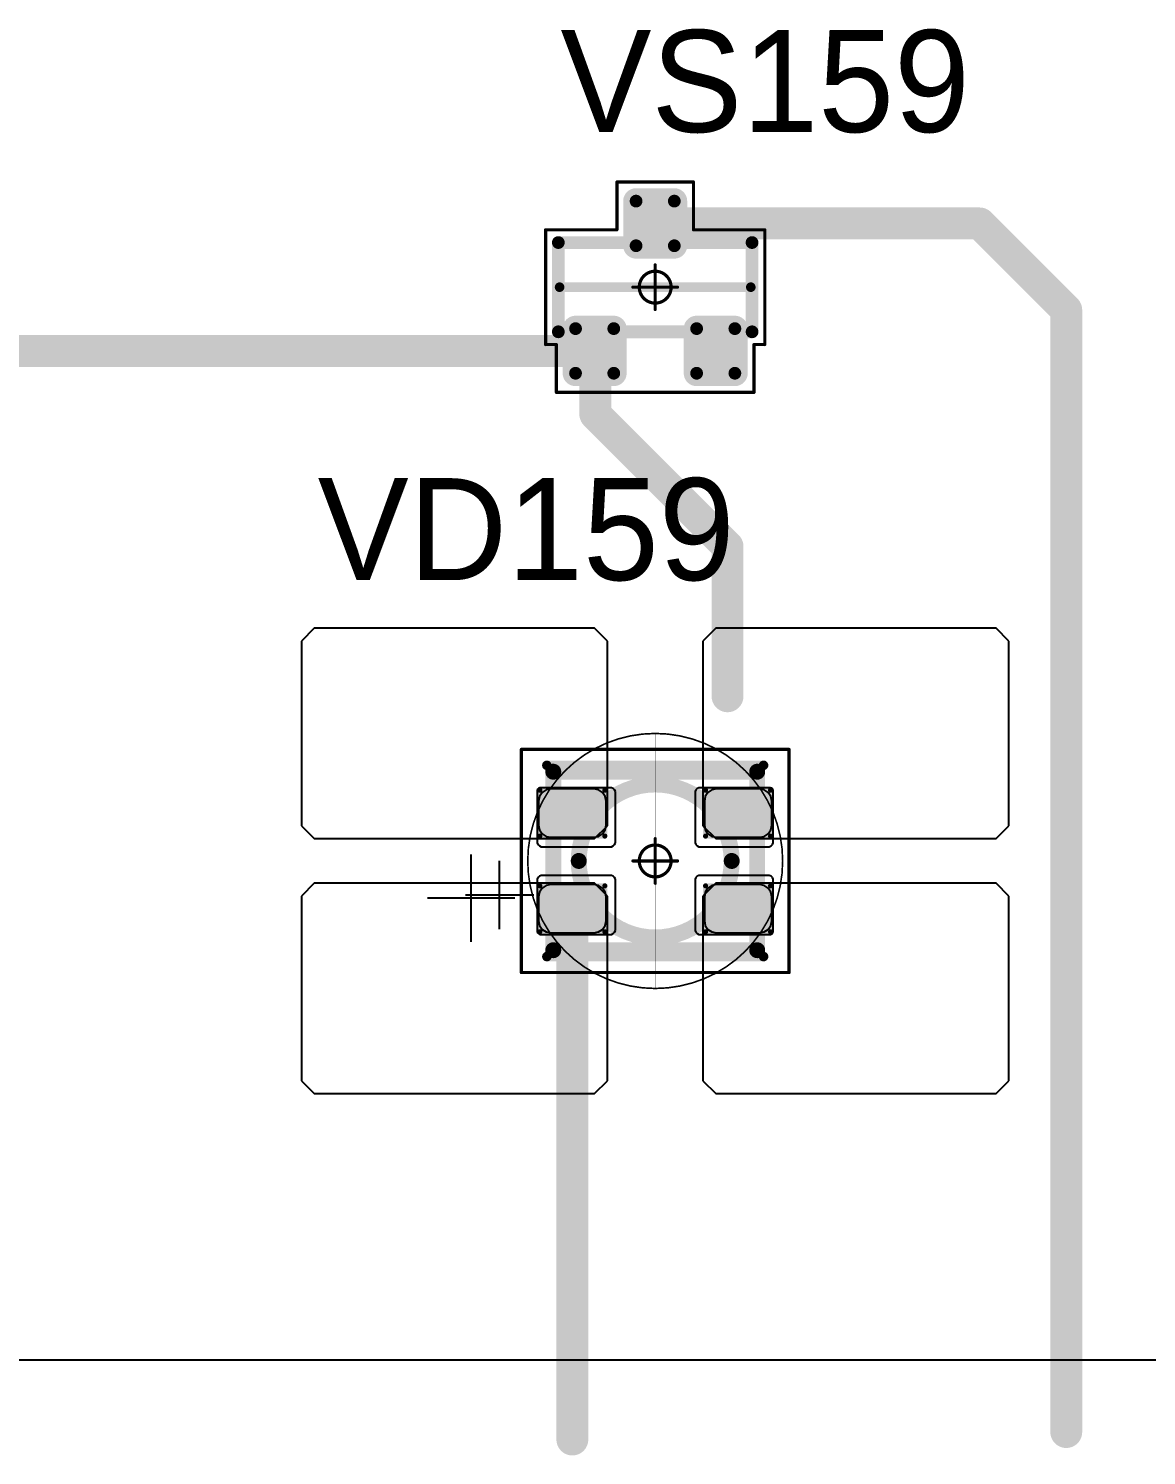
# Model space of a CAD drawing. Header units: millimetres. Extents: x 0 to 400, y 0 to 514.
# Drawn here: x 250.17 to 267.71, y 23.18 to 45.56 of the extents above; entities that cross this region are included whole.
import ezdxf

# ---------------------------------------------------------------- set-up
doc = ezdxf.new("R2010")
doc.units = ezdxf.units.MM
for name, color, linetype in [('Mechanical13', 56, 'Continuous'), ('Mechanical15', 56, 'Continuous'), ('Mechanical2', 216, 'Continuous'), ('TopLayer', 1, 'Continuous'), ('TopOverlay', 2, 'Continuous'), ('TopPaste', 8, 'Continuous'), ('TopSolder', 216, 'Continuous')]:
    doc.layers.add(name, color=color, linetype=linetype)

# ---------------------------------------------------------------- blocks, each defined once
blk = doc.blocks.new('SOT23_23')
at = {"layer": 'Mechanical13', "const_width": 0.2}
for points in [[(0.7, 1.52), (-0.7, 1.52)], [(-0.7, 1.52), (-0.7, -1.52)], [(0.7, 1.52), (0.7, -1.52)], [(-0.7, -1.52), (0.7, -1.52)]]:
    blk.add_lwpolyline(points, dxfattribs=at)
at = {"layer": 'Mechanical13', "const_width": 0.1}
for points in [[(-0.75, 1.52, 1), (-0.65, 1.52, 1)], [(-0.75, 1.52, 1), (-0.65, 1.52, 1)], [(0.65, 1.52, 1), (0.75, 1.52, 1)], [(0.65, 1.52, 1), (0.75, 1.52, 1)], [(-0.75, -1.52, 1), (-0.65, -1.52, 1)], [(-0.75, -1.52, 1), (-0.65, -1.52, 1)], [(0.65, -1.52, 1), (0.75, -1.52, 1)], [(0.65, -1.52, 1), (0.75, -1.52, 1)]]:
    blk.add_lwpolyline(points, format="xyb", close=True, dxfattribs=at)
at = {"layer": 'Mechanical15', "const_width": 0.05}
for points in [[(-1.65, 1.55), (-1.65, -1.55)], [(-1.65, 1.55), (-0.9, 1.55)], [(-0.9, 1.72), (-0.9, 1.55)], [(-0.9, 1.72), (0.9, 1.72)], [(0.9, 1.72), (0.9, 0.6)], [(0.9, 0.6), (1.65, 0.6)], [(1.65, 0.6), (1.65, -0.6)], [(0, 0.35), (0, -0.35)], [(-0.35, 0), (0.35, 0)], [(0.9, -0.6), (1.65, -0.6)], [(0.9, -0.6), (0.9, -1.72)], [(-1.65, -1.55), (-0.9, -1.55)], [(-0.9, -1.55), (-0.9, -1.72)], [(0.9, -1.72), (-0.9, -1.72)]]:
    blk.add_lwpolyline(points, dxfattribs=at)
at = {"layer": 'Mechanical15'}
for points, const_width in [([(-1.663, 1.55, 1), (-1.638, 1.55, 1)], 0.025), ([(-1.663, 1.55, 1), (-1.638, 1.55, 1)], 0.025), ([(-0.913, 1.72, 1), (-0.888, 1.72, 1)], 0.025), ([(-0.913, 1.72, 1), (-0.888, 1.72, 1)], 0.025), ([(-0.913, 1.55, 1), (-0.888, 1.55, 1)], 0.025), ([(-0.913, 1.55, 1), (-0.888, 1.55, 1)], 0.025), ([(0.888, 1.72, 1), (0.913, 1.72, 1)], 0.025), ([(0.888, 1.72, 1), (0.913, 1.72, 1)], 0.025), ([(0.888, 0.6, 1), (0.913, 0.6, 1)], 0.025), ([(0.888, 0.6, 1), (0.913, 0.6, 1)], 0.025), ([(1.637, 0.6, 1), (1.662, 0.6, 1)], 0.025), ([(1.637, 0.6, 1), (1.662, 0.6, 1)], 0.025), ([(0.25, 0, 1), (-0.25, 0, 1)], 0.05), ([(-0.013, 0.35, 1), (0.012, 0.35, 1)], 0.025), ([(-0.363, 0, 1), (-0.338, 0, 1)], 0.025), ([(-0.262, 0, 1), (-0.238, 0, 1)], 0.025), ([(0.238, 0, 1), (0.262, 0, 1)], 0.025), ([(0.337, 0, 1), (0.362, 0, 1)], 0.025), ([(-0.013, -0.35, 1), (0.012, -0.35, 1)], 0.025), ([(0.888, -0.6, 1), (0.913, -0.6, 1)], 0.025), ([(0.888, -0.6, 1), (0.913, -0.6, 1)], 0.025), ([(1.637, -0.6, 1), (1.662, -0.6, 1)], 0.025), ([(1.637, -0.6, 1), (1.662, -0.6, 1)], 0.025), ([(-1.663, -1.55, 1), (-1.638, -1.55, 1)], 0.025), ([(-1.663, -1.55, 1), (-1.638, -1.55, 1)], 0.025), ([(-0.913, -1.55, 1), (-0.888, -1.55, 1)], 0.025), ([(-0.913, -1.55, 1), (-0.888, -1.55, 1)], 0.025), ([(-0.913, -1.72, 1), (-0.888, -1.72, 1)], 0.025), ([(-0.913, -1.72, 1), (-0.888, -1.72, 1)], 0.025), ([(0.888, -1.72, 1), (0.913, -1.72, 1)], 0.025), ([(0.888, -1.72, 1), (0.913, -1.72, 1)], 0.025)]:
    blk.add_lwpolyline(points, format="xyb", close=True, dxfattribs=dict(at, const_width=const_width))
at = {"layer": 'TopLayer', "const_width": 0.1}
for points in [[(-1.4, 1.25, 1), (-1.3, 1.25, 1)], [(-0.7, 1.25, 1), (-0.6, 1.25, 1)], [(-1.4, 0.65, 1), (-1.3, 0.65, 1)], [(-0.7, 0.65, 1), (-0.6, 0.65, 1)], [(0.6, 0.3, 1), (0.7, 0.3, 1)], [(1.3, 0.3, 1), (1.4, 0.3, 1)], [(0.6, -0.3, 1), (0.7, -0.3, 1)], [(1.3, -0.3, 1), (1.4, -0.3, 1)], [(-1.4, -0.65, 1), (-1.3, -0.65, 1)], [(-0.7, -0.65, 1), (-0.6, -0.65, 1)], [(-1.4, -1.25, 1), (-1.3, -1.25, 1)], [(-0.7, -1.25, 1), (-0.6, -1.25, 1)]]:
    blk.add_lwpolyline(points, format="xyb", close=True, dxfattribs=at)
at = {"layer": 'TopLayer'}
for points in [[(-1.35, 1.35), (-1.35, 0.55), (-0.65, 1.35), (-0.65, 0.55)], [(-1.45, 1.25), (-1.45, 0.65), (-0.55, 1.25), (-0.55, 0.65)], [(0.55, 0.3), (0.55, -0.3), (1.45, 0.3), (1.45, -0.3)], [(0.65, 0.4), (0.65, -0.4), (1.35, 0.4), (1.35, -0.4)], [(-1.45, -0.65), (-1.45, -1.25), (-0.55, -0.65), (-0.55, -1.25)], [(-1.35, -0.55), (-1.35, -1.35), (-0.65, -0.55), (-0.65, -1.35)]]:
    blk.add_solid(points, dxfattribs=at)
at = {"layer": 'TopOverlay', "const_width": 0.15}
blk.add_lwpolyline([(0, 1.5), (0, -1.5)], dxfattribs=at)
at = {"layer": 'TopOverlay', "const_width": 0.075}
for points in [[(-0.038, 1.5, 1), (0.038, 1.5, 1)], [(-0.038, -1.5, 1), (0.038, -1.5, 1)]]:
    blk.add_lwpolyline(points, format="xyb", close=True, dxfattribs=at)
at = {"layer": 'TopPaste', "const_width": 0.075}
for points in [[(-1.387, 1.25, 1), (-1.313, 1.25, 1)], [(-0.687, 1.25, 1), (-0.613, 1.25, 1)], [(-1.387, 0.65, 1), (-1.313, 0.65, 1)], [(-0.687, 0.65, 1), (-0.613, 0.65, 1)], [(0.613, 0.3, 1), (0.687, 0.3, 1)], [(1.313, 0.3, 1), (1.387, 0.3, 1)], [(0.613, -0.3, 1), (0.687, -0.3, 1)], [(1.313, -0.3, 1), (1.387, -0.3, 1)], [(-1.387, -0.65, 1), (-1.313, -0.65, 1)], [(-0.687, -0.65, 1), (-0.613, -0.65, 1)], [(-1.387, -1.25, 1), (-1.313, -1.25, 1)], [(-0.687, -1.25, 1), (-0.613, -1.25, 1)]]:
    blk.add_lwpolyline(points, format="xyb", close=True, dxfattribs=at)
at = {"layer": 'TopPaste'}
for points in [[(-1.425, 1.25), (-1.425, 0.65), (-0.575, 1.25), (-0.575, 0.65)], [(-1.35, 1.325), (-1.35, 0.575), (-0.65, 1.325), (-0.65, 0.575)], [(0.575, 0.3), (0.575, -0.3), (1.425, 0.3), (1.425, -0.3)], [(0.65, 0.375), (0.65, -0.375), (1.35, 0.375), (1.35, -0.375)], [(-1.425, -0.65), (-1.425, -1.25), (-0.575, -0.65), (-0.575, -1.25)], [(-1.35, -0.575), (-1.35, -1.325), (-0.65, -0.575), (-0.65, -1.325)]]:
    blk.add_solid(points, dxfattribs=at)
at = {"layer": 'TopSolder', "const_width": 0.202}
for points in [[(-1.451, 1.25, 1), (-1.249, 1.25, 1)], [(-0.751, 1.25, 1), (-0.549, 1.25, 1)], [(-1.451, 0.65, 1), (-1.249, 0.65, 1)], [(-0.751, 0.65, 1), (-0.549, 0.65, 1)], [(0.549, 0.3, 1), (0.751, 0.3, 1)], [(1.249, 0.3, 1), (1.451, 0.3, 1)], [(0.549, -0.3, 1), (0.751, -0.3, 1)], [(1.249, -0.3, 1), (1.451, -0.3, 1)], [(-1.451, -0.65, 1), (-1.249, -0.65, 1)], [(-0.751, -0.65, 1), (-0.549, -0.65, 1)], [(-1.451, -1.25, 1), (-1.249, -1.25, 1)], [(-0.751, -1.25, 1), (-0.549, -1.25, 1)]]:
    blk.add_lwpolyline(points, format="xyb", close=True, dxfattribs=at)
at = {"layer": 'TopSolder'}
for points in [[(-1.35, 1.452), (-1.35, 0.448), (-0.65, 1.452), (-0.65, 0.448)], [(-1.552, 1.25), (-1.552, 0.65), (-0.448, 1.25), (-0.448, 0.65)], [(0.65, 0.502), (0.65, -0.502), (1.35, 0.502), (1.35, -0.502)], [(0.448, 0.3), (0.448, -0.3), (1.552, 0.3), (1.552, -0.3)], [(-1.552, -0.65), (-1.552, -1.25), (-0.448, -0.65), (-0.448, -1.25)], [(-1.35, -0.448), (-1.35, -1.452), (-0.65, -0.448), (-0.65, -1.452)]]:
    blk.add_solid(points, dxfattribs=at)
blk = doc.blocks.new('E65F_196')
at = {"layer": 'Mechanical13'}
for p, q in [((2.441, 1.071), (2.441, 0)), ((1.905, 0.536), (2.976, 0.536))]:
    blk.add_line(p, q, dxfattribs=at)
at = {"layer": 'Mechanical13', "const_width": 0.25}
for points in [[(-1.6, 1.4), (-1.6, -1.4)], [(1.6, 1.4), (-1.6, 1.4)], [(1.6, 1.4), (1.6, -1.4)], [(1.6, -1.4), (-1.6, -1.4)]]:
    blk.add_lwpolyline(points, dxfattribs=at)
at = {"layer": 'Mechanical13'}
for points, const_width in [([(-1.663, 1.4, 1), (-1.538, 1.4, 1)], 0.125), ([(-1.663, 1.4, 1), (-1.538, 1.4, 1)], 0.125), ([(1.537, 1.4, 1), (1.662, 1.4, 1)], 0.125), ([(1.537, 1.4, 1), (1.662, 1.4, 1)], 0.125), ([(1.2, 0, 1), (-1.2, 0, 1)], 0.25), ([(-1.263, 0, 1), (-1.138, 0, 1)], 0.125), ([(1.137, 0, 1), (1.262, 0, 1)], 0.125), ([(-1.663, -1.4, 1), (-1.538, -1.4, 1)], 0.125), ([(-1.663, -1.4, 1), (-1.538, -1.4, 1)], 0.125), ([(1.537, -1.4, 1), (1.662, -1.4, 1)], 0.125), ([(1.537, -1.4, 1), (1.662, -1.4, 1)], 0.125)]:
    blk.add_lwpolyline(points, format="xyb", close=True, dxfattribs=dict(at, const_width=const_width))
at = {"layer": 'Mechanical15', "const_width": 0.05}
for points in [[(2.1, 1.75), (-2.1, 1.75)], [(-2.1, 1.75), (-2.1, -1.75)], [(2.1, 1.75), (2.1, -1.75)], [(0, 0.35), (0, -0.35)], [(0, 0.35), (0, -0.35)], [(0.35, 0), (-0.35, 0)], [(0.35, 0), (-0.35, 0)], [(2.1, -1.75), (-2.1, -1.75)]]:
    blk.add_lwpolyline(points, dxfattribs=at)
at = {"layer": 'Mechanical15'}
for points, const_width in [([(-2.113, 1.75, 1), (-2.088, 1.75, 1)], 0.025), ([(-2.113, 1.75, 1), (-2.088, 1.75, 1)], 0.025), ([(2.087, 1.75, 1), (2.112, 1.75, 1)], 0.025), ([(2.087, 1.75, 1), (2.112, 1.75, 1)], 0.025), ([(0.25, 0, 1), (-0.25, 0, 1)], 0.05), ([(0.25, 0, 1), (-0.25, 0, 1)], 0.05), ([(-0.013, 0.35, 1), (0.012, 0.35, 1)], 0.025), ([(-0.013, 0.35, 1), (0.012, 0.35, 1)], 0.025), ([(-0.363, 0, 1), (-0.338, 0, 1)], 0.025), ([(-0.363, 0, 1), (-0.338, 0, 1)], 0.025), ([(-0.263, 0, 1), (-0.238, 0, 1)], 0.025), ([(-0.263, 0, 1), (-0.238, 0, 1)], 0.025), ([(0.237, 0, 1), (0.262, 0, 1)], 0.025), ([(0.237, 0, 1), (0.262, 0, 1)], 0.025), ([(0.337, 0, 1), (0.362, 0, 1)], 0.025), ([(0.337, 0, 1), (0.362, 0, 1)], 0.025), ([(-0.013, -0.35, 1), (0.012, -0.35, 1)], 0.025), ([(-0.013, -0.35, 1), (0.012, -0.35, 1)], 0.025), ([(-2.113, -1.75, 1), (-2.088, -1.75, 1)], 0.025), ([(-2.113, -1.75, 1), (-2.088, -1.75, 1)], 0.025), ([(2.087, -1.75, 1), (2.112, -1.75, 1)], 0.025), ([(2.087, -1.75, 1), (2.112, -1.75, 1)], 0.025)]:
    blk.add_lwpolyline(points, format="xyb", close=True, dxfattribs=dict(at, const_width=const_width))
at = {"layer": 'TopLayer'}
for p, q in [((-5.35, 3.65), (-5.55, 3.45)), ((-0.95, 3.65), (-5.35, 3.65)), ((-5.35, 3.65), (-5.35, 3.65)), ((-0.75, 3.45), (-0.95, 3.65)), ((0.95, 3.65), (0.75, 3.45)), ((5.35, 3.65), (0.95, 3.65)), ((0.95, 3.65), (0.95, 3.65)), ((5.55, 3.45), (5.35, 3.65)), ((-5.55, 3.45), (-5.55, 3.45)), ((-5.55, 3.45), (-5.55, 0.55)), ((-0.75, 0.55), (-0.75, 3.45)), ((0.75, 3.45), (0.75, 3.45)), ((0.75, 3.45), (0.75, 0.55)), ((5.55, 0.55), (5.55, 3.45)), ((-5.55, 0.55), (-5.35, 0.35)), ((-0.95, 0.35), (-0.75, 0.55)), ((0.75, 0.55), (0.95, 0.35)), ((5.35, 0.35), (5.55, 0.55)), ((-5.35, 0.35), (-0.95, 0.35)), ((0.95, 0.35), (5.35, 0.35)), ((-5.35, -0.35), (-5.55, -0.55)), ((-0.95, -0.35), (-5.35, -0.35)), ((-5.35, -0.35), (-5.35, -0.35)), ((-0.75, -0.55), (-0.95, -0.35)), ((0.95, -0.35), (0.75, -0.55)), ((5.35, -0.35), (0.95, -0.35)), ((0.95, -0.35), (0.95, -0.35)), ((5.55, -0.55), (5.35, -0.35)), ((-5.55, -0.55), (-5.55, -0.55)), ((-5.55, -0.55), (-5.55, -3.45)), ((-0.75, -3.45), (-0.75, -0.55)), ((0.75, -0.55), (0.75, -0.55)), ((0.75, -0.55), (0.75, -3.45)), ((5.55, -3.45), (5.55, -0.55)), ((-5.55, -3.45), (-5.35, -3.65)), ((-0.95, -3.65), (-0.75, -3.45)), ((0.75, -3.45), (0.95, -3.65)), ((5.35, -3.65), (5.55, -3.45)), ((-5.35, -3.65), (-0.95, -3.65)), ((0.95, -3.65), (5.35, -3.65))]:
    blk.add_line(p, q, dxfattribs=at)
at = {"layer": 'TopLayer', "const_width": 0.04}
for points in [[(-1.83, 1.11, 1), (-1.79, 1.11, 1)], [(-0.81, 1.11, 1), (-0.77, 1.11, 1)], [(0.77, 1.11, 1), (0.81, 1.11, 1)], [(1.79, 1.11, 1), (1.83, 1.11, 1)], [(-1.83, 0.39, 1), (-1.79, 0.39, 1)], [(-0.81, 0.39, 1), (-0.77, 0.39, 1)], [(0.77, 0.39, 1), (0.81, 0.39, 1)], [(1.79, 0.39, 1), (1.83, 0.39, 1)], [(-1.83, -0.39, 1), (-1.79, -0.39, 1)], [(-0.81, -0.39, 1), (-0.77, -0.39, 1)], [(0.77, -0.39, 1), (0.81, -0.39, 1)], [(1.79, -0.39, 1), (1.83, -0.39, 1)], [(-1.83, -1.11, 1), (-1.79, -1.11, 1)], [(-0.81, -1.11, 1), (-0.77, -1.11, 1)], [(0.77, -1.11, 1), (0.81, -1.11, 1)], [(1.79, -1.11, 1), (1.83, -1.11, 1)]]:
    blk.add_lwpolyline(points, format="xyb", close=True, dxfattribs=at)
at = {"layer": 'TopLayer'}
for points in [[(-1.81, 1.15), (-1.81, 0.35), (-0.79, 1.15), (-0.79, 0.35)], [(0.79, 1.15), (0.79, 0.35), (1.81, 1.15), (1.81, 0.35)], [(-1.85, 1.11), (-1.85, 0.39), (-0.75, 1.11), (-0.75, 0.39)], [(0.75, 1.11), (0.75, 0.39), (1.85, 1.11), (1.85, 0.39)], [(-1.85, -0.39), (-1.85, -1.11), (-0.75, -0.39), (-0.75, -1.11)], [(-1.81, -0.35), (-1.81, -1.15), (-0.79, -0.35), (-0.79, -1.15)], [(0.75, -0.39), (0.75, -1.11), (1.85, -0.39), (1.85, -1.11)], [(0.79, -0.35), (0.79, -1.15), (1.81, -0.35), (1.81, -1.15)]]:
    blk.add_solid(points, dxfattribs=at)
at = {"layer": 'TopOverlay'}
for p, q in [((2.886, 1.271), (2.886, -0.1)), ((2.2, 0.586), (3.571, 0.586))]:
    blk.add_line(p, q, dxfattribs=at)
at = {"layer": 'TopOverlay', "const_width": 0.15}
for points in [[(1.7, 1.5), (-1.7, 1.5)], [(1.7, -1.5), (-1.7, -1.5)]]:
    blk.add_lwpolyline(points, dxfattribs=at)
at = {"layer": 'TopOverlay', "const_width": 0.075}
for points in [[(-1.738, 1.5, 1), (-1.663, 1.5, 1)], [(1.662, 1.5, 1), (1.737, 1.5, 1)], [(-1.738, -1.5, 1), (-1.663, -1.5, 1)], [(1.662, -1.5, 1), (1.737, -1.5, 1)]]:
    blk.add_lwpolyline(points, format="xyb", close=True, dxfattribs=at)
at = {"layer": 'TopPaste'}
for p, q in [((-1.638, 1.129), (-1.711, 1.114)), ((-0.963, 1.129), (-1.638, 1.129)), ((-0.889, 1.114), (-0.963, 1.129)), ((0.962, 1.129), (0.889, 1.114)), ((1.637, 1.129), (0.962, 1.129)), ((1.711, 1.114), (1.637, 1.129)), ((-1.814, 1.011), (-1.829, 0.937)), ((-1.829, 0.937), (-1.829, 0.563)), ((-1.773, 1.073), (-1.814, 1.011)), ((-1.711, 1.114), (-1.773, 1.073)), ((-0.827, 1.073), (-0.889, 1.114)), ((-0.786, 1.011), (-0.827, 1.073)), ((-0.771, 0.937), (-0.786, 1.011)), ((-0.771, 0.563), (-0.771, 0.937)), ((0.786, 1.011), (0.771, 0.937)), ((0.771, 0.937), (0.771, 0.563)), ((0.827, 1.073), (0.786, 1.011)), ((0.889, 1.114), (0.827, 1.073)), ((1.773, 1.073), (1.711, 1.114)), ((1.814, 1.011), (1.773, 1.073)), ((1.829, 0.937), (1.814, 1.011)), ((1.829, 0.563), (1.829, 0.937)), ((-1.829, 0.563), (-1.814, 0.489)), ((-1.814, 0.489), (-1.773, 0.427)), ((-0.827, 0.427), (-0.786, 0.489)), ((-0.786, 0.489), (-0.771, 0.563)), ((0.771, 0.563), (0.786, 0.489)), ((0.786, 0.489), (0.827, 0.427)), ((1.773, 0.427), (1.814, 0.489)), ((1.814, 0.489), (1.829, 0.563)), ((-1.773, 0.427), (-1.711, 0.386)), ((-1.711, 0.386), (-1.638, 0.371)), ((-1.638, 0.371), (-0.963, 0.371)), ((-0.963, 0.371), (-0.889, 0.386)), ((-0.889, 0.386), (-0.827, 0.427)), ((0.827, 0.427), (0.889, 0.386)), ((0.889, 0.386), (0.962, 0.371)), ((0.962, 0.371), (1.637, 0.371)), ((1.637, 0.371), (1.711, 0.386)), ((1.711, 0.386), (1.773, 0.427)), ((-1.773, -0.427), (-1.814, -0.489)), ((-1.711, -0.386), (-1.773, -0.427)), ((-1.638, -0.371), (-1.711, -0.386)), ((-0.963, -0.371), (-1.638, -0.371)), ((-0.889, -0.386), (-0.963, -0.371)), ((-0.827, -0.427), (-0.889, -0.386)), ((-0.786, -0.489), (-0.827, -0.427)), ((0.827, -0.427), (0.786, -0.489)), ((0.889, -0.386), (0.827, -0.427)), ((0.962, -0.371), (0.889, -0.386)), ((1.637, -0.371), (0.962, -0.371)), ((1.711, -0.386), (1.637, -0.371)), ((1.773, -0.427), (1.711, -0.386)), ((1.814, -0.489), (1.773, -0.427)), ((-1.814, -0.489), (-1.829, -0.563)), ((-1.829, -0.563), (-1.829, -0.938)), ((-0.771, -0.563), (-0.786, -0.489)), ((-0.771, -0.938), (-0.771, -0.563)), ((0.786, -0.489), (0.771, -0.563)), ((0.771, -0.563), (0.771, -0.938)), ((1.829, -0.563), (1.814, -0.489)), ((1.829, -0.938), (1.829, -0.563)), ((-1.829, -0.938), (-1.814, -1.011)), ((-1.814, -1.011), (-1.773, -1.073)), ((-1.773, -1.073), (-1.711, -1.114)), ((-1.711, -1.114), (-1.638, -1.129)), ((-0.963, -1.129), (-0.889, -1.114)), ((-0.889, -1.114), (-0.827, -1.073)), ((-0.827, -1.073), (-0.786, -1.011)), ((-0.786, -1.011), (-0.771, -0.938)), ((0.771, -0.938), (0.786, -1.011)), ((0.786, -1.011), (0.827, -1.073)), ((0.827, -1.073), (0.889, -1.114)), ((0.889, -1.114), (0.962, -1.129)), ((1.637, -1.129), (1.711, -1.114)), ((1.711, -1.114), (1.773, -1.073)), ((1.773, -1.073), (1.814, -1.011)), ((1.814, -1.011), (1.829, -0.938)), ((-1.638, -1.129), (-0.963, -1.129)), ((0.962, -1.129), (1.637, -1.129))]:
    blk.add_line(p, q, dxfattribs=at)
at = {"layer": 'TopSolder'}
for p, q in [((-1.842, 1.129), (-1.85, 1.111)), ((-1.828, 1.143), (-1.842, 1.129)), ((-1.81, 1.151), (-1.828, 1.143)), ((-1.8, 1.151), (-1.81, 1.151)), ((-0.7, 1.151), (-1.8, 1.151)), ((-0.685, 1.151), (-0.7, 1.151)), ((-0.7, 1.151), (-0.7, 1.151)), ((-0.658, 1.139), (-0.685, 1.151)), ((-0.636, 1.118), (-0.658, 1.139)), ((0.657, 1.139), (0.636, 1.118)), ((0.685, 1.151), (0.657, 1.139)), ((0.7, 1.151), (0.685, 1.151)), ((1.8, 1.151), (0.7, 1.151)), ((1.81, 1.151), (1.8, 1.151)), ((1.8, 1.151), (1.8, 1.151)), ((1.828, 1.143), (1.81, 1.151)), ((1.842, 1.129), (1.828, 1.143)), ((1.85, 1.111), (1.842, 1.129)), ((-1.85, 1.111), (-1.85, 1.101)), ((-1.85, 1.101), (-1.85, 1.101)), ((-1.85, 1.101), (-1.85, 0.301)), ((-0.625, 1.09), (-0.636, 1.118)), ((-0.625, 1.076), (-0.625, 1.09)), ((-0.625, 0.301), (-0.625, 1.076)), ((0.636, 1.118), (0.625, 1.09)), ((0.625, 1.09), (0.625, 1.076)), ((0.625, 1.076), (0.625, 1.076)), ((0.625, 1.076), (0.625, 0.301)), ((1.85, 1.101), (1.85, 1.111)), ((1.85, 0.301), (1.85, 1.101)), ((-1.85, 0.301), (-1.85, 0.286)), ((-1.85, 0.286), (-1.839, 0.258)), ((-1.839, 0.258), (-1.818, 0.237)), ((-1.818, 0.237), (-1.79, 0.226)), ((-1.79, 0.226), (-1.775, 0.226)), ((-1.775, 0.226), (-1.775, 0.226)), ((-1.775, 0.226), (-0.7, 0.226)), ((-0.7, 0.226), (-0.685, 0.226)), ((-0.685, 0.226), (-0.658, 0.237)), ((-0.658, 0.237), (-0.636, 0.258)), ((-0.636, 0.258), (-0.625, 0.286)), ((-0.625, 0.286), (-0.625, 0.301)), ((-0.625, 0.301), (-0.625, 0.301)), ((0.625, 0.301), (0.625, 0.286)), ((0.625, 0.286), (0.636, 0.258)), ((0.636, 0.258), (0.657, 0.237)), ((0.657, 0.237), (0.685, 0.226)), ((0.685, 0.226), (0.7, 0.226)), ((0.7, 0.226), (0.7, 0.226)), ((0.7, 0.226), (1.775, 0.226)), ((1.775, 0.226), (1.79, 0.226)), ((1.79, 0.226), (1.817, 0.237)), ((1.817, 0.237), (1.839, 0.258)), ((1.839, 0.258), (1.85, 0.286)), ((1.85, 0.286), (1.85, 0.301)), ((1.85, 0.301), (1.85, 0.301)), ((-1.839, -0.257), (-1.85, -0.285)), ((-1.85, -0.285), (-1.85, -0.299)), ((-1.85, -0.299), (-1.85, -0.299)), ((-1.85, -0.299), (-1.85, -1.099)), ((-1.818, -0.236), (-1.839, -0.257)), ((-1.79, -0.224), (-1.818, -0.236)), ((-1.775, -0.224), (-1.79, -0.224)), ((-0.7, -0.224), (-1.775, -0.224)), ((-0.685, -0.224), (-0.7, -0.224)), ((-0.7, -0.224), (-0.7, -0.224)), ((-0.658, -0.236), (-0.685, -0.224)), ((-0.636, -0.257), (-0.658, -0.236)), ((-0.625, -0.285), (-0.636, -0.257)), ((-0.625, -0.299), (-0.625, -0.285)), ((-0.625, -1.074), (-0.625, -0.299)), ((0.636, -0.257), (0.625, -0.285)), ((0.625, -0.285), (0.625, -0.299)), ((0.625, -0.299), (0.625, -0.299)), ((0.625, -0.299), (0.625, -1.074)), ((0.657, -0.236), (0.636, -0.257)), ((0.685, -0.224), (0.657, -0.236)), ((0.7, -0.224), (0.685, -0.224)), ((1.775, -0.224), (0.7, -0.224)), ((1.79, -0.224), (1.775, -0.224)), ((1.775, -0.224), (1.775, -0.224)), ((1.817, -0.236), (1.79, -0.224)), ((1.839, -0.257), (1.817, -0.236)), ((1.85, -0.285), (1.839, -0.257)), ((1.85, -0.299), (1.85, -0.285)), ((1.85, -1.099), (1.85, -0.299)), ((-1.85, -1.099), (-1.85, -1.109)), ((-1.85, -1.109), (-1.842, -1.128)), ((-0.658, -1.138), (-0.636, -1.117)), ((-0.636, -1.117), (-0.625, -1.089)), ((-0.625, -1.089), (-0.625, -1.074)), ((-0.625, -1.074), (-0.625, -1.074)), ((0.625, -1.074), (0.625, -1.089)), ((0.625, -1.089), (0.636, -1.117)), ((0.636, -1.117), (0.657, -1.138)), ((1.842, -1.128), (1.85, -1.109)), ((1.85, -1.109), (1.85, -1.099)), ((1.85, -1.099), (1.85, -1.099)), ((-1.842, -1.128), (-1.828, -1.142)), ((-1.828, -1.142), (-1.81, -1.149)), ((-1.81, -1.149), (-1.8, -1.149)), ((-1.8, -1.149), (-0.7, -1.149)), ((-1.8, -1.149), (-1.8, -1.149)), ((-0.7, -1.149), (-0.685, -1.149)), ((-0.685, -1.149), (-0.658, -1.138)), ((0.657, -1.138), (0.685, -1.149)), ((0.685, -1.149), (0.7, -1.149)), ((0.7, -1.149), (1.8, -1.149)), ((0.7, -1.149), (0.7, -1.149)), ((1.8, -1.149), (1.81, -1.149)), ((1.81, -1.149), (1.828, -1.142)), ((1.828, -1.142), (1.842, -1.128))]:
    blk.add_line(p, q, dxfattribs=at)

msp = doc.modelspace()

# ---------------------------------------------------------------- linework, layer by layer
at = {"layer": 'Mechanical2'}
for points, const_width in [([(262, 32.5, 1), (258, 32.5, 1)], 0.0254), ([(260, 34.5, 1), (260, 34.5, 1)], 0.0005), ([(257.994, 32.5, 1), (258.006, 32.5, 1)], 0.0127), ([(258, 32.5, 1), (258, 32.5, 1)], 0.0005), ([(261.994, 32.5, 1), (262.006, 32.5, 1)], 0.0127), ([(262, 32.5, 1), (262, 32.5, 1)], 0.0005), ([(260, 30.5, 1), (260, 30.5, 1)], 0.0005)]:
    msp.add_lwpolyline(points, format="xyb", close=True, dxfattribs=dict(at, const_width=const_width))
at = {"layer": 'Mechanical2', "const_width": 0.001}
for points in [[(260, 30.5), (260, 34.5)], [(258, 32.5), (262, 32.5)]]:
    msp.add_lwpolyline(points, dxfattribs=at)
at = {"layer": 'TopLayer'}
msp.add_line((12.5, 24.675), (387.5, 24.675), dxfattribs=at)
at = {"layer": 'TopLayer', "const_width": 0.5}
for points in [[(260, 42.5), (265.092, 42.5)], [(265.092, 42.5), (266.45, 41.142)], [(266.45, 23.542), (266.45, 41.142)], [(246.5, 40.5), (259.05, 40.5)], [(259.06, 39.508), (259.06, 40.49)], [(259.06, 39.508), (261.135, 37.433)], [(261.135, 35.083), (261.135, 37.433)], [(258.7, 23.425), (258.7, 31.75)]]:
    msp.add_lwpolyline(points, dxfattribs=at)
at = {"layer": 'TopLayer', "const_width": 0.25}
for points in [[(259.875, 42.5, 1), (260.125, 42.5, 1)], [(264.967, 42.5, 1), (265.217, 42.5, 1)], [(264.967, 42.5, 1), (265.217, 42.5, 1)], [(266.325, 41.142, 1), (266.575, 41.142, 1)], [(266.325, 41.142, 1), (266.575, 41.142, 1)], [(258.925, 40.5, 1), (259.175, 40.5, 1)], [(258.935, 40.49, 1), (259.185, 40.49, 1)], [(258.935, 39.508, 1), (259.185, 39.508, 1)], [(258.935, 39.508, 1), (259.185, 39.508, 1)], [(261.01, 37.433, 1), (261.26, 37.433, 1)], [(261.01, 37.433, 1), (261.26, 37.433, 1)], [(261.01, 35.083, 1), (261.26, 35.083, 1)], [(258.575, 31.75, 1), (258.825, 31.75, 1)], [(266.325, 23.542, 1), (266.575, 23.542, 1)], [(258.575, 23.425, 1), (258.825, 23.425, 1)]]:
    msp.add_lwpolyline(points, format="xyb", close=True, dxfattribs=at)

# ---------------------------------------------------------------- block references
for name, p, rotation in [('SOT23_23', (260, 41.5), 90), ('E65F_196', (260, 32.5), 180)]:
    msp.add_blockref(name, p, dxfattribs=dict(rotation=rotation))

# ---------------------------------------------------------------- texts
at = {"layer": 'TopOverlay'}
for s, p in [('VS159', (258.514, 43.933)), ('VD159', (254.705, 36.905))]:
    msp.add_text(s, height=1.6, dxfattribs=at).set_placement(p)

doc.saveas('drawing.dxf')
